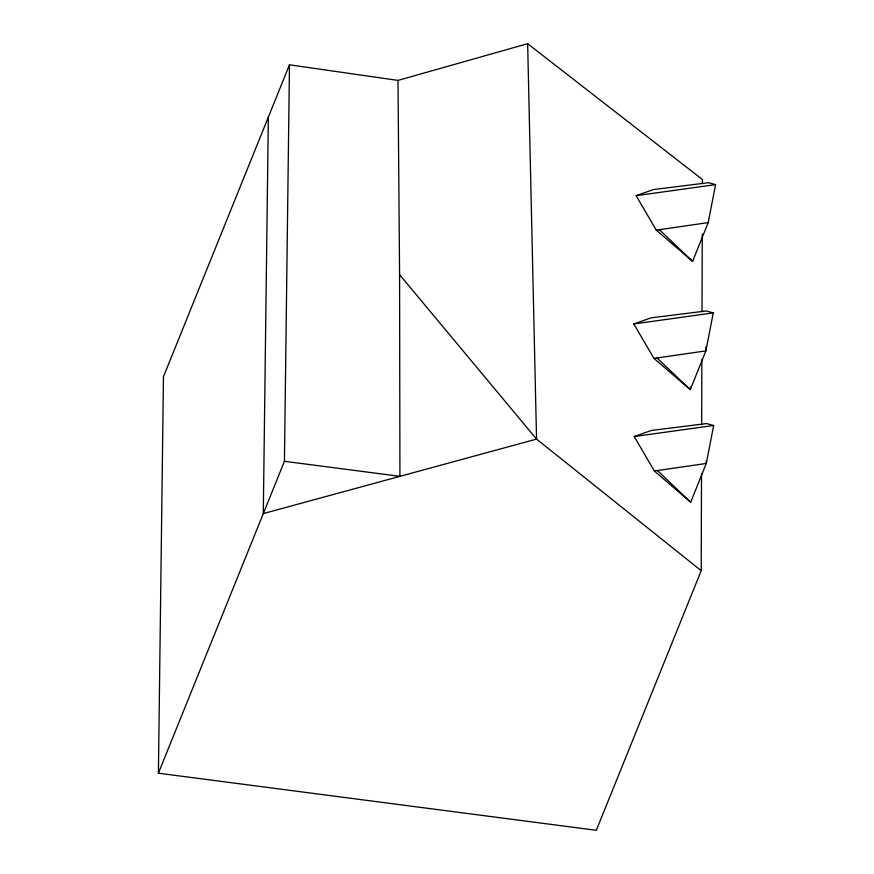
<?xml version="1.0" encoding="UTF-8"?>
<svg xmlns="http://www.w3.org/2000/svg" width="874" height="874" viewBox="0 0 874 874"><rect width="100%" height="100%" fill="white"/><g stroke="black" fill="none" stroke-linecap="round" stroke-linejoin="round"><path stroke-width="1.31" d="M702.423 183.606L702.434 179.52L527.656 43.7L397.998 80.408L289.48 64.807L163.46 376.727L158.402 773.206L596.319 830.3L701.21 570.689L701.516 473.916M701.669 424.851L701.866 359.433M702.019 311.723L702.259 234.035M690.307 387.007L690.285 389.662L653.96 358.395L633.814 323.948L651.021 317.863L706.181 310.969L713.282 312.892L705.875 350.889L690.285 389.662L657.051 357.947M705.908 346.847L705.875 350.889L653.96 358.395M706.29 460.784L706.279 463.471L690.679 502.255L657.445 470.54M268.351 117.105L263.293 513.595L536.549 439.098L701.21 570.689M158.402 773.206L284.432 461.286L289.48 64.807M708.191 222.608L715.598 184.622L708.497 182.699L653.337 189.582L636.13 195.678L656.265 230.124L692.612 261.348L708.191 222.608L656.265 230.124M713.676 425.485L706.279 463.471L654.353 470.988L634.207 436.541L651.414 430.445L706.574 423.562L713.676 425.485L634.207 436.541M636.13 195.678L715.598 184.622M633.814 323.948L713.282 312.892M284.432 461.286L399.921 476.341L399.582 274.654L397.998 80.408M654.353 470.988L690.7 502.211M659.367 229.676L692.59 261.392M399.582 274.654L536.549 439.098L527.656 43.7"/></g></svg>
